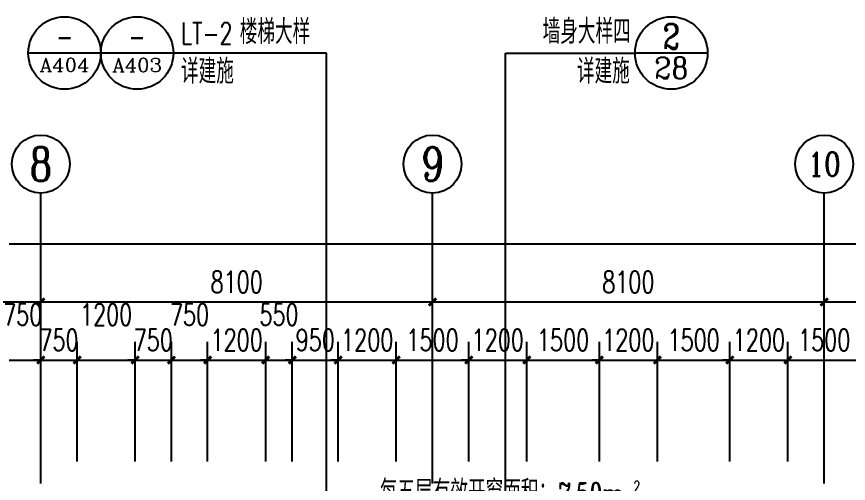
# Model space of a CAD drawing. Extents: x 1738711 to 2346805, y 1189731 to 2516152.
# Drawn here: x 1965085 to 1982285, y 2108659 to 2118307 of the extents above; entities that cross this region are included whole.
import ezdxf
from ezdxf.enums import TextEntityAlignment as Align

# ---------------------------------------------------------------- set-up
doc = ezdxf.new("R2010")
doc.units = 0
doc.header["$LTSCALE"] = 1000
doc.header["$MEASUREMENT"] = 0
for name, color, linetype in [('AXIS', 3, 'Continuous'), ('AXIS_TEXT', 7, 'Continuous'), ('DIM_IDEN', 3, 'Continuous'), ('PUB_DIM', 3, 'Continuous'), ('PUB_TEXT', 7, 'Continuous')]:
    doc.layers.add(name, color=color, linetype=linetype)
doc.styles.add('_TCH_AXIS', font='COMPLEX', dxfattribs={"bigfont": 'GBCBIG'})
doc.styles.add('_TCH_DIM', font='SIMPLEX', dxfattribs={"bigfont": 'GBCBIG'})
doc.styles.add('_TCH_DIM_T3', font='SIMPLEX', dxfattribs={"width": 0.705882, "bigfont": 'GBCBIG'})
doc.styles.add('_TCH_LABEL', font='COMPLEX', dxfattribs={"bigfont": 'GBCBIG'})
doc.styles.add('COMPLEX', font='COMPLEX')
doc.dimstyles.new('_TCH_ARCH&&150', dxfattribs={"dimtxt": 446.25, "dimasz": 150, "dimexe": 375, "dimexo": 450, "dimgap": 189.375, "dimtad": 1, "dimdec": 0, "dimzin": 0, "dimdsep": 46, "dimtxsty": '_TCH_DIM_T3', "dimblk": 'ARCHTICK', "dimcen": 0.09, "dimclrt": 7, "dimazin": 2, "dimtfac": 1, "dimtdec": 0, "dimtix": 1, "dimtmove": 2, "dimatfit": 3, "dimfxl": 1, "dimtolj": 1, "dimtzin": 0, "dimarcsym": 0})

# ---------------------------------------------------------------- blocks, each defined once
blk = doc.blocks.new('_ArchTick')
at = {"color": 0, "linetype": 'ByBlock', "const_width": 0.4}
blk.add_lwpolyline([(-0.5, -0.5), (0.5, 0.5)], dxfattribs=at)
blk = doc.blocks.new('*D3790')
at = {"layer": 'Defpoints', "color": 0, "transparency": 16777216}
for p in [(1965585, 2111209), (1964835, 2108662), (1965585, 2108662)]:
    blk.add_point(p, dxfattribs=at)
at = {"layer": 'PUB_DIM', "color": 0, "lineweight": -2, "transparency": 16777216}
for p, q in [((1964835, 2109112), (1964835, 2111584)), ((1965585, 2109112), (1965585, 2111584)), ((1964835, 2111209), (1965585, 2111209))]:
    blk.add_line(p, q, dxfattribs=at)
at = {"layer": 'PUB_DIM', "color": 0, "lineweight": -2, "transparency": 16777216, "xscale": 150, "yscale": 150, "zscale": 150, "rotation": 180}
blk.add_blockref('_ArchTick', (1964835, 2111209), dxfattribs=at)
at = {"layer": 'PUB_DIM', "color": 0, "lineweight": -2, "transparency": 16777216, "xscale": 150, "yscale": 150, "zscale": 150}
blk.add_blockref('_ArchTick', (1965585, 2111209), dxfattribs=at)
at = {"layer": 'PUB_DIM', "color": 7, "transparency": 16777216, "insert": (1965210, 2112147), "char_height": 446.2, "attachment_point": 5, "style": '_TCH_DIM_T3'}
blk.add_mtext('\\A1;750', dxfattribs=at)
blk = doc.blocks.new('*D3791')
at = {"layer": 'Defpoints', "color": 0, "transparency": 16777216}
for p in [(1966335, 2111209), (1965585, 2108662), (1966335, 2108662)]:
    blk.add_point(p, dxfattribs=at)
at = {"layer": 'PUB_DIM', "color": 0, "lineweight": -2, "transparency": 16777216}
for p, q in [((1965585, 2109112), (1965585, 2111584)), ((1966335, 2109112), (1966335, 2111584)), ((1965585, 2111209), (1965435, 2111209)), ((1965585, 2111209), (1966335, 2111209)), ((1966335, 2111209), (1966485, 2111209))]:
    blk.add_line(p, q, dxfattribs=at)
at = {"layer": 'PUB_DIM', "color": 0, "lineweight": -2, "transparency": 16777216, "xscale": 150, "yscale": 150, "zscale": 150}
blk.add_blockref('_ArchTick', (1965585, 2111209), dxfattribs=at)
at = {"layer": 'PUB_DIM', "color": 0, "lineweight": -2, "transparency": 16777216, "xscale": 150, "yscale": 150, "zscale": 150, "rotation": 180}
blk.add_blockref('_ArchTick', (1966335, 2111209), dxfattribs=at)
at = {"layer": 'PUB_DIM', "color": 7, "transparency": 16777216, "insert": (1965960, 2111622), "char_height": 446.2, "attachment_point": 5, "style": '_TCH_DIM_T3'}
blk.add_mtext('\\A1;750', dxfattribs=at)
blk = doc.blocks.new('*D3792')
at = {"layer": 'Defpoints', "color": 0, "transparency": 16777216}
for p in [(1967535, 2111209), (1966335, 2108662), (1967535, 2108662)]:
    blk.add_point(p, dxfattribs=at)
at = {"layer": 'PUB_DIM', "color": 0, "lineweight": -2, "transparency": 16777216}
for p, q in [((1966335, 2109112), (1966335, 2111584)), ((1967535, 2109112), (1967535, 2111584)), ((1966335, 2111209), (1967535, 2111209))]:
    blk.add_line(p, q, dxfattribs=at)
at = {"layer": 'PUB_DIM', "color": 0, "lineweight": -2, "transparency": 16777216, "xscale": 150, "yscale": 150, "zscale": 150, "rotation": 180}
blk.add_blockref('_ArchTick', (1966335, 2111209), dxfattribs=at)
at = {"layer": 'PUB_DIM', "color": 0, "lineweight": -2, "transparency": 16777216, "xscale": 150, "yscale": 150, "zscale": 150}
blk.add_blockref('_ArchTick', (1967535, 2111209), dxfattribs=at)
at = {"layer": 'PUB_DIM', "color": 7, "transparency": 16777216, "insert": (1966935, 2112147), "char_height": 446.2, "attachment_point": 5, "style": '_TCH_DIM_T3'}
blk.add_mtext('\\A1;1200', dxfattribs=at)
blk = doc.blocks.new('*D3793')
at = {"layer": 'Defpoints', "color": 0, "transparency": 16777216}
for p in [(1968285, 2111209), (1967535, 2108662), (1968285, 2108662)]:
    blk.add_point(p, dxfattribs=at)
at = {"layer": 'PUB_DIM', "color": 0, "lineweight": -2, "transparency": 16777216}
for p, q in [((1967535, 2109112), (1967535, 2111584)), ((1968285, 2109112), (1968285, 2111584)), ((1967535, 2111209), (1967385, 2111209)), ((1967535, 2111209), (1968285, 2111209)), ((1968285, 2111209), (1968435, 2111209))]:
    blk.add_line(p, q, dxfattribs=at)
at = {"layer": 'PUB_DIM', "color": 0, "lineweight": -2, "transparency": 16777216, "xscale": 150, "yscale": 150, "zscale": 150}
blk.add_blockref('_ArchTick', (1967535, 2111209), dxfattribs=at)
at = {"layer": 'PUB_DIM', "color": 0, "lineweight": -2, "transparency": 16777216, "xscale": 150, "yscale": 150, "zscale": 150, "rotation": 180}
blk.add_blockref('_ArchTick', (1968285, 2111209), dxfattribs=at)
at = {"layer": 'PUB_DIM', "color": 7, "transparency": 16777216, "insert": (1967910, 2111622), "char_height": 446.2, "attachment_point": 5, "style": '_TCH_DIM_T3'}
blk.add_mtext('\\A1;750', dxfattribs=at)
blk = doc.blocks.new('*D3794')
at = {"layer": 'Defpoints', "color": 0, "transparency": 16777216}
for p in [(1969035, 2111209), (1968285, 2108662), (1969035, 2108662)]:
    blk.add_point(p, dxfattribs=at)
at = {"layer": 'PUB_DIM', "color": 0, "lineweight": -2, "transparency": 16777216}
for p, q in [((1968285, 2109112), (1968285, 2111584)), ((1969035, 2109112), (1969035, 2111584)), ((1968285, 2111209), (1969035, 2111209))]:
    blk.add_line(p, q, dxfattribs=at)
at = {"layer": 'PUB_DIM', "color": 0, "lineweight": -2, "transparency": 16777216, "xscale": 150, "yscale": 150, "zscale": 150, "rotation": 180}
blk.add_blockref('_ArchTick', (1968285, 2111209), dxfattribs=at)
at = {"layer": 'PUB_DIM', "color": 0, "lineweight": -2, "transparency": 16777216, "xscale": 150, "yscale": 150, "zscale": 150}
blk.add_blockref('_ArchTick', (1969035, 2111209), dxfattribs=at)
at = {"layer": 'PUB_DIM', "color": 7, "transparency": 16777216, "insert": (1968660, 2112147), "char_height": 446.2, "attachment_point": 5, "style": '_TCH_DIM_T3'}
blk.add_mtext('\\A1;750', dxfattribs=at)
blk = doc.blocks.new('*D3795')
at = {"layer": 'Defpoints', "color": 0, "transparency": 16777216}
for p in [(1970235, 2111209), (1969035, 2108662), (1970235, 2108662)]:
    blk.add_point(p, dxfattribs=at)
at = {"layer": 'PUB_DIM', "color": 0, "lineweight": -2, "transparency": 16777216}
for p, q in [((1969035, 2109112), (1969035, 2111584)), ((1970235, 2109112), (1970235, 2111584)), ((1969035, 2111209), (1968885, 2111209)), ((1969035, 2111209), (1970235, 2111209)), ((1970235, 2111209), (1970385, 2111209))]:
    blk.add_line(p, q, dxfattribs=at)
at = {"layer": 'PUB_DIM', "color": 0, "lineweight": -2, "transparency": 16777216, "xscale": 150, "yscale": 150, "zscale": 150}
blk.add_blockref('_ArchTick', (1969035, 2111209), dxfattribs=at)
at = {"layer": 'PUB_DIM', "color": 0, "lineweight": -2, "transparency": 16777216, "xscale": 150, "yscale": 150, "zscale": 150, "rotation": 180}
blk.add_blockref('_ArchTick', (1970235, 2111209), dxfattribs=at)
at = {"layer": 'PUB_DIM', "color": 7, "transparency": 16777216, "insert": (1969635, 2111622), "char_height": 446.2, "attachment_point": 5, "style": '_TCH_DIM_T3'}
blk.add_mtext('\\A1;1200', dxfattribs=at)
blk = doc.blocks.new('*D3796')
at = {"layer": 'Defpoints', "color": 0, "transparency": 16777216}
for p in [(1970785, 2111209), (1970235, 2108662), (1970785, 2108662)]:
    blk.add_point(p, dxfattribs=at)
at = {"layer": 'PUB_DIM', "color": 0, "lineweight": -2, "transparency": 16777216}
for p, q in [((1970235, 2109112), (1970235, 2111584)), ((1970785, 2109112), (1970785, 2111584)), ((1970235, 2111209), (1970785, 2111209))]:
    blk.add_line(p, q, dxfattribs=at)
at = {"layer": 'PUB_DIM', "color": 0, "lineweight": -2, "transparency": 16777216, "xscale": 150, "yscale": 150, "zscale": 150, "rotation": 180}
blk.add_blockref('_ArchTick', (1970235, 2111209), dxfattribs=at)
at = {"layer": 'PUB_DIM', "color": 0, "lineweight": -2, "transparency": 16777216, "xscale": 150, "yscale": 150, "zscale": 150}
blk.add_blockref('_ArchTick', (1970785, 2111209), dxfattribs=at)
at = {"layer": 'PUB_DIM', "color": 7, "transparency": 16777216, "insert": (1970510, 2112147), "char_height": 446.2, "attachment_point": 5, "style": '_TCH_DIM_T3'}
blk.add_mtext('\\A1;550', dxfattribs=at)
blk = doc.blocks.new('*D3797')
at = {"layer": 'Defpoints', "color": 0, "transparency": 16777216}
for p in [(1971735, 2111209), (1970785, 2108662), (1971735, 2108662)]:
    blk.add_point(p, dxfattribs=at)
at = {"layer": 'PUB_DIM', "color": 0, "lineweight": -2, "transparency": 16777216}
for p, q in [((1970785, 2109112), (1970785, 2111584)), ((1971735, 2109112), (1971735, 2111584)), ((1970785, 2111209), (1970635, 2111209)), ((1970785, 2111209), (1971735, 2111209)), ((1971735, 2111209), (1971885, 2111209))]:
    blk.add_line(p, q, dxfattribs=at)
at = {"layer": 'PUB_DIM', "color": 0, "lineweight": -2, "transparency": 16777216, "xscale": 150, "yscale": 150, "zscale": 150}
blk.add_blockref('_ArchTick', (1970785, 2111209), dxfattribs=at)
at = {"layer": 'PUB_DIM', "color": 0, "lineweight": -2, "transparency": 16777216, "xscale": 150, "yscale": 150, "zscale": 150, "rotation": 180}
blk.add_blockref('_ArchTick', (1971735, 2111209), dxfattribs=at)
at = {"layer": 'PUB_DIM', "color": 7, "transparency": 16777216, "insert": (1971260, 2111622), "char_height": 446.2, "attachment_point": 5, "style": '_TCH_DIM_T3'}
blk.add_mtext('\\A1;950', dxfattribs=at)
blk = doc.blocks.new('*D3798')
at = {"layer": 'Defpoints', "color": 0, "transparency": 16777216}
for p in [(1972935, 2111209), (1971735, 2108662), (1972935, 2108662)]:
    blk.add_point(p, dxfattribs=at)
at = {"layer": 'PUB_DIM', "color": 0, "lineweight": -2, "transparency": 16777216}
for p, q in [((1971735, 2109112), (1971735, 2111584)), ((1972935, 2109112), (1972935, 2111584)), ((1971735, 2111209), (1971585, 2111209)), ((1971735, 2111209), (1972935, 2111209)), ((1972935, 2111209), (1973085, 2111209))]:
    blk.add_line(p, q, dxfattribs=at)
at = {"layer": 'PUB_DIM', "color": 0, "lineweight": -2, "transparency": 16777216, "xscale": 150, "yscale": 150, "zscale": 150}
blk.add_blockref('_ArchTick', (1971735, 2111209), dxfattribs=at)
at = {"layer": 'PUB_DIM', "color": 0, "lineweight": -2, "transparency": 16777216, "xscale": 150, "yscale": 150, "zscale": 150, "rotation": 180}
blk.add_blockref('_ArchTick', (1972935, 2111209), dxfattribs=at)
at = {"layer": 'PUB_DIM', "color": 7, "transparency": 16777216, "insert": (1972335, 2111622), "char_height": 446.2, "attachment_point": 5, "style": '_TCH_DIM_T3'}
blk.add_mtext('\\A1;1200', dxfattribs=at)
blk = doc.blocks.new('*D3799')
at = {"layer": 'Defpoints', "color": 0, "transparency": 16777216}
for p in [(1974435, 2111209), (1972935, 2108662), (1974435, 2108662)]:
    blk.add_point(p, dxfattribs=at)
at = {"layer": 'PUB_DIM', "color": 0, "lineweight": -2, "transparency": 16777216}
for p, q in [((1972935, 2109112), (1972935, 2111584)), ((1974435, 2109112), (1974435, 2111584)), ((1972935, 2111209), (1974435, 2111209))]:
    blk.add_line(p, q, dxfattribs=at)
at = {"layer": 'PUB_DIM', "color": 0, "lineweight": -2, "transparency": 16777216, "xscale": 150, "yscale": 150, "zscale": 150, "rotation": 180}
blk.add_blockref('_ArchTick', (1972935, 2111209), dxfattribs=at)
at = {"layer": 'PUB_DIM', "color": 0, "lineweight": -2, "transparency": 16777216, "xscale": 150, "yscale": 150, "zscale": 150}
blk.add_blockref('_ArchTick', (1974435, 2111209), dxfattribs=at)
at = {"layer": 'PUB_DIM', "color": 7, "transparency": 16777216, "insert": (1973685, 2111622), "char_height": 446.2, "attachment_point": 5, "style": '_TCH_DIM_T3'}
blk.add_mtext('\\A1;1500', dxfattribs=at)
blk = doc.blocks.new('*D3800')
at = {"layer": 'Defpoints', "color": 0, "transparency": 16777216}
for p in [(1975635, 2111209), (1974435, 2108662), (1975635, 2108662)]:
    blk.add_point(p, dxfattribs=at)
at = {"layer": 'PUB_DIM', "color": 0, "lineweight": -2, "transparency": 16777216}
for p, q in [((1974435, 2109112), (1974435, 2111584)), ((1975635, 2109112), (1975635, 2111584)), ((1974435, 2111209), (1974285, 2111209)), ((1974435, 2111209), (1975635, 2111209)), ((1975635, 2111209), (1975785, 2111209))]:
    blk.add_line(p, q, dxfattribs=at)
at = {"layer": 'PUB_DIM', "color": 0, "lineweight": -2, "transparency": 16777216, "xscale": 150, "yscale": 150, "zscale": 150}
blk.add_blockref('_ArchTick', (1974435, 2111209), dxfattribs=at)
at = {"layer": 'PUB_DIM', "color": 0, "lineweight": -2, "transparency": 16777216, "xscale": 150, "yscale": 150, "zscale": 150, "rotation": 180}
blk.add_blockref('_ArchTick', (1975635, 2111209), dxfattribs=at)
at = {"layer": 'PUB_DIM', "color": 7, "transparency": 16777216, "insert": (1975035, 2111622), "char_height": 446.2, "attachment_point": 5, "style": '_TCH_DIM_T3'}
blk.add_mtext('\\A1;1200', dxfattribs=at)
blk = doc.blocks.new('*D3801')
at = {"layer": 'Defpoints', "color": 0, "transparency": 16777216}
for p in [(1977135, 2111209), (1975635, 2108662), (1977135, 2108662)]:
    blk.add_point(p, dxfattribs=at)
at = {"layer": 'PUB_DIM', "color": 0, "lineweight": -2, "transparency": 16777216}
for p, q in [((1975635, 2109112), (1975635, 2111584)), ((1977135, 2109112), (1977135, 2111584)), ((1975635, 2111209), (1977135, 2111209))]:
    blk.add_line(p, q, dxfattribs=at)
at = {"layer": 'PUB_DIM', "color": 0, "lineweight": -2, "transparency": 16777216, "xscale": 150, "yscale": 150, "zscale": 150, "rotation": 180}
blk.add_blockref('_ArchTick', (1975635, 2111209), dxfattribs=at)
at = {"layer": 'PUB_DIM', "color": 0, "lineweight": -2, "transparency": 16777216, "xscale": 150, "yscale": 150, "zscale": 150}
blk.add_blockref('_ArchTick', (1977135, 2111209), dxfattribs=at)
at = {"layer": 'PUB_DIM', "color": 7, "transparency": 16777216, "insert": (1976385, 2111622), "char_height": 446.2, "attachment_point": 5, "style": '_TCH_DIM_T3'}
blk.add_mtext('\\A1;1500', dxfattribs=at)
blk = doc.blocks.new('*D3802')
at = {"layer": 'Defpoints', "color": 0, "transparency": 16777216}
for p in [(1978335, 2111209), (1977135, 2108662), (1978335, 2108662)]:
    blk.add_point(p, dxfattribs=at)
at = {"layer": 'PUB_DIM', "color": 0, "lineweight": -2, "transparency": 16777216}
for p, q in [((1977135, 2109112), (1977135, 2111584)), ((1978335, 2109112), (1978335, 2111584)), ((1977135, 2111209), (1976985, 2111209)), ((1977135, 2111209), (1978335, 2111209)), ((1978335, 2111209), (1978485, 2111209))]:
    blk.add_line(p, q, dxfattribs=at)
at = {"layer": 'PUB_DIM', "color": 0, "lineweight": -2, "transparency": 16777216, "xscale": 150, "yscale": 150, "zscale": 150}
blk.add_blockref('_ArchTick', (1977135, 2111209), dxfattribs=at)
at = {"layer": 'PUB_DIM', "color": 0, "lineweight": -2, "transparency": 16777216, "xscale": 150, "yscale": 150, "zscale": 150, "rotation": 180}
blk.add_blockref('_ArchTick', (1978335, 2111209), dxfattribs=at)
at = {"layer": 'PUB_DIM', "color": 7, "transparency": 16777216, "insert": (1977735, 2111622), "char_height": 446.2, "attachment_point": 5, "style": '_TCH_DIM_T3'}
blk.add_mtext('\\A1;1200', dxfattribs=at)
blk = doc.blocks.new('*D3803')
at = {"layer": 'Defpoints', "color": 0, "transparency": 16777216}
for p in [(1979835, 2111209), (1978335, 2108662), (1979835, 2108662)]:
    blk.add_point(p, dxfattribs=at)
at = {"layer": 'PUB_DIM', "color": 0, "lineweight": -2, "transparency": 16777216}
for p, q in [((1978335, 2109112), (1978335, 2111584)), ((1979835, 2109112), (1979835, 2111584)), ((1978335, 2111209), (1979835, 2111209))]:
    blk.add_line(p, q, dxfattribs=at)
at = {"layer": 'PUB_DIM', "color": 0, "lineweight": -2, "transparency": 16777216, "xscale": 150, "yscale": 150, "zscale": 150, "rotation": 180}
blk.add_blockref('_ArchTick', (1978335, 2111209), dxfattribs=at)
at = {"layer": 'PUB_DIM', "color": 0, "lineweight": -2, "transparency": 16777216, "xscale": 150, "yscale": 150, "zscale": 150}
blk.add_blockref('_ArchTick', (1979835, 2111209), dxfattribs=at)
at = {"layer": 'PUB_DIM', "color": 7, "transparency": 16777216, "insert": (1979085, 2111622), "char_height": 446.2, "attachment_point": 5, "style": '_TCH_DIM_T3'}
blk.add_mtext('\\A1;1500', dxfattribs=at)
blk = doc.blocks.new('*D3804')
at = {"layer": 'Defpoints', "color": 0, "transparency": 16777216}
for p in [(1981035, 2111209), (1979835, 2108662), (1981035, 2108662)]:
    blk.add_point(p, dxfattribs=at)
at = {"layer": 'PUB_DIM', "color": 0, "lineweight": -2, "transparency": 16777216}
for p, q in [((1979835, 2109112), (1979835, 2111584)), ((1981035, 2109112), (1981035, 2111584)), ((1979835, 2111209), (1979685, 2111209)), ((1979835, 2111209), (1981035, 2111209)), ((1981035, 2111209), (1981185, 2111209))]:
    blk.add_line(p, q, dxfattribs=at)
at = {"layer": 'PUB_DIM', "color": 0, "lineweight": -2, "transparency": 16777216, "xscale": 150, "yscale": 150, "zscale": 150}
blk.add_blockref('_ArchTick', (1979835, 2111209), dxfattribs=at)
at = {"layer": 'PUB_DIM', "color": 0, "lineweight": -2, "transparency": 16777216, "xscale": 150, "yscale": 150, "zscale": 150, "rotation": 180}
blk.add_blockref('_ArchTick', (1981035, 2111209), dxfattribs=at)
at = {"layer": 'PUB_DIM', "color": 7, "transparency": 16777216, "insert": (1980435, 2111622), "char_height": 446.2, "attachment_point": 5, "style": '_TCH_DIM_T3'}
blk.add_mtext('\\A1;1200', dxfattribs=at)
blk = doc.blocks.new('*D3805')
at = {"layer": 'Defpoints', "color": 0, "transparency": 16777216}
for p in [(1982535, 2111209), (1981035, 2108662), (1982535, 2108662)]:
    blk.add_point(p, dxfattribs=at)
at = {"layer": 'PUB_DIM', "color": 0, "lineweight": -2, "transparency": 16777216}
for p, q in [((1981035, 2109112), (1981035, 2111584)), ((1982535, 2109112), (1982535, 2111584)), ((1981035, 2111209), (1982535, 2111209))]:
    blk.add_line(p, q, dxfattribs=at)
at = {"layer": 'PUB_DIM', "color": 0, "lineweight": -2, "transparency": 16777216, "xscale": 150, "yscale": 150, "zscale": 150, "rotation": 180}
blk.add_blockref('_ArchTick', (1981035, 2111209), dxfattribs=at)
at = {"layer": 'PUB_DIM', "color": 0, "lineweight": -2, "transparency": 16777216, "xscale": 150, "yscale": 150, "zscale": 150}
blk.add_blockref('_ArchTick', (1982535, 2111209), dxfattribs=at)
at = {"layer": 'PUB_DIM', "color": 7, "transparency": 16777216, "insert": (1981785, 2111622), "char_height": 446.2, "attachment_point": 5, "style": '_TCH_DIM_T3'}
blk.add_mtext('\\A1;1500', dxfattribs=at)
blk = doc.blocks.new('*D3816')
at = {"layer": 'AXIS', "color": 0, "lineweight": -2, "transparency": 16777216}
for p, q in [((1957485, 2109109), (1957485, 2112784)), ((1965585, 2109109), (1965585, 2112784)), ((1957485, 2112409), (1965585, 2112409))]:
    blk.add_line(p, q, dxfattribs=at)
at = {"layer": 'Defpoints', "color": 0, "transparency": 16777216}
for p in [(1965585, 2112409), (1957485, 2108659), (1965585, 2108659)]:
    blk.add_point(p, dxfattribs=at)
at = {"layer": 'AXIS', "color": 0, "lineweight": -2, "transparency": 16777216, "xscale": 150, "yscale": 150, "zscale": 150, "rotation": 180}
blk.add_blockref('_ArchTick', (1957485, 2112409), dxfattribs=at)
at = {"layer": 'AXIS', "color": 0, "lineweight": -2, "transparency": 16777216, "xscale": 150, "yscale": 150, "zscale": 150}
blk.add_blockref('_ArchTick', (1965585, 2112409), dxfattribs=at)
at = {"layer": 'AXIS', "color": 7, "transparency": 16777216, "insert": (1961535, 2112822), "char_height": 446.2, "attachment_point": 5, "style": '_TCH_DIM_T3'}
blk.add_mtext('\\A1;8100', dxfattribs=at)
blk = doc.blocks.new('*D3817')
at = {"layer": 'AXIS', "color": 0, "lineweight": -2, "transparency": 16777216}
for p, q in [((1965585, 2109109), (1965585, 2112784)), ((1973685, 2109109), (1973685, 2112784)), ((1965585, 2112409), (1973685, 2112409))]:
    blk.add_line(p, q, dxfattribs=at)
at = {"layer": 'Defpoints', "color": 0, "transparency": 16777216}
for p in [(1973685, 2112409), (1965585, 2108659), (1973685, 2108659)]:
    blk.add_point(p, dxfattribs=at)
at = {"layer": 'AXIS', "color": 0, "lineweight": -2, "transparency": 16777216, "xscale": 150, "yscale": 150, "zscale": 150, "rotation": 180}
blk.add_blockref('_ArchTick', (1965585, 2112409), dxfattribs=at)
at = {"layer": 'AXIS', "color": 0, "lineweight": -2, "transparency": 16777216, "xscale": 150, "yscale": 150, "zscale": 150}
blk.add_blockref('_ArchTick', (1973685, 2112409), dxfattribs=at)
at = {"layer": 'AXIS', "color": 7, "transparency": 16777216, "insert": (1969635, 2112822), "char_height": 446.2, "attachment_point": 5, "style": '_TCH_DIM_T3'}
blk.add_mtext('\\A1;8100', dxfattribs=at)
blk = doc.blocks.new('*D3818')
at = {"layer": 'AXIS', "color": 0, "lineweight": -2, "transparency": 16777216}
for p, q in [((1973685, 2109109), (1973685, 2112784)), ((1981785, 2109109), (1981785, 2112784)), ((1973685, 2112409), (1981785, 2112409))]:
    blk.add_line(p, q, dxfattribs=at)
at = {"layer": 'Defpoints', "color": 0, "transparency": 16777216}
for p in [(1981785, 2112409), (1973685, 2108659), (1981785, 2108659)]:
    blk.add_point(p, dxfattribs=at)
at = {"layer": 'AXIS', "color": 0, "lineweight": -2, "transparency": 16777216, "xscale": 150, "yscale": 150, "zscale": 150, "rotation": 180}
blk.add_blockref('_ArchTick', (1973685, 2112409), dxfattribs=at)
at = {"layer": 'AXIS', "color": 0, "lineweight": -2, "transparency": 16777216, "xscale": 150, "yscale": 150, "zscale": 150}
blk.add_blockref('_ArchTick', (1981785, 2112409), dxfattribs=at)
at = {"layer": 'AXIS', "color": 7, "transparency": 16777216, "insert": (1977735, 2112822), "char_height": 446.2, "attachment_point": 5, "style": '_TCH_DIM_T3'}
blk.add_mtext('\\A1;8100', dxfattribs=at)
blk = doc.blocks.new('*D3819')
at = {"layer": 'AXIS', "color": 0, "lineweight": -2, "transparency": 16777216}
for p, q in [((1981785, 2109109), (1981785, 2112784)), ((1989885, 2109109), (1989885, 2112784)), ((1981785, 2112409), (1989885, 2112409))]:
    blk.add_line(p, q, dxfattribs=at)
at = {"layer": 'Defpoints', "color": 0, "transparency": 16777216}
for p in [(1989885, 2112409), (1981785, 2108659), (1989885, 2108659)]:
    blk.add_point(p, dxfattribs=at)
at = {"layer": 'AXIS', "color": 0, "lineweight": -2, "transparency": 16777216, "xscale": 150, "yscale": 150, "zscale": 150, "rotation": 180}
blk.add_blockref('_ArchTick', (1981785, 2112409), dxfattribs=at)
at = {"layer": 'AXIS', "color": 0, "lineweight": -2, "transparency": 16777216, "xscale": 150, "yscale": 150, "zscale": 150}
blk.add_blockref('_ArchTick', (1989885, 2112409), dxfattribs=at)
at = {"layer": 'AXIS', "color": 7, "transparency": 16777216, "insert": (1985835, 2112822), "char_height": 446.2, "attachment_point": 5, "style": '_TCH_DIM_T3'}
blk.add_mtext('\\A1;8100', dxfattribs=at)
blk = doc.blocks.new('*D3820')
at = {"layer": 'AXIS', "color": 0, "lineweight": -2, "transparency": 16777216}
for p, q in [((1932685, 2109112), (1932685, 2113984)), ((1990385, 2109112), (1990385, 2113984)), ((1932685, 2113609), (1990385, 2113609))]:
    blk.add_line(p, q, dxfattribs=at)
at = {"layer": 'Defpoints', "color": 0, "transparency": 16777216}
for p in [(1990385, 2113609), (1932685, 2108662), (1990385, 2108662)]:
    blk.add_point(p, dxfattribs=at)
at = {"layer": 'AXIS', "color": 0, "lineweight": -2, "transparency": 16777216, "xscale": 150, "yscale": 150, "zscale": 150, "rotation": 180}
blk.add_blockref('_ArchTick', (1932685, 2113609), dxfattribs=at)
at = {"layer": 'AXIS', "color": 0, "lineweight": -2, "transparency": 16777216, "xscale": 150, "yscale": 150, "zscale": 150}
blk.add_blockref('_ArchTick', (1990385, 2113609), dxfattribs=at)
at = {"layer": 'AXIS', "color": 7, "transparency": 16777216, "insert": (1961535, 2114022), "char_height": 446.2, "attachment_point": 5, "style": '_TCH_DIM_T3'}
blk.add_mtext('\\A1;57700', dxfattribs=at)
blk = doc.blocks.new('_AXISO')
blk.add_circle((0, 0), 0.5)
at = {"layer": 'AXIS_TEXT', "style": 'COMPLEX', "width": 1.041667}
blk.add_attdef('A', text='', height=0.56, dxfattribs=at).set_placement((-0.25, -0.28), (0.25, -0.28), align=Align.FIT)

msp = doc.modelspace()

# ---------------------------------------------------------------- linework, layer by layer
at = {"layer": 'AXIS'}
for p, q in [((1965584.6, 2108659.1), (1965584.6, 2114659.1)), ((1973684.6, 2108659.1), (1973684.6, 2114659.1)), ((1981784.6, 2108659.1), (1981784.6, 2114659.1))]:
    msp.add_line(p, q, dxfattribs=at)
at = {"layer": 'DIM_IDEN'}
for p, q in [((1966825.6, 2117555.3), (1965325.6, 2117555.3)), ((1968325.6, 2117555.3), (1966825.6, 2117555.3)), ((1971493.9, 2117555.3), (1968325.6, 2117555.3)), ((1971493.9, 2105378.7), (1971493.9, 2117555.3)), ((1975196.2, 2117555.3), (1977873, 2117555.3)), ((1975196.2, 2106059.3), (1975196.2, 2117555.3)), ((1979373, 2117555.3), (1977873, 2117555.3))]:
    msp.add_line(p, q, dxfattribs=at)
for centre in [(1966075.6, 2117555.3), (1967575.6, 2117555.3), (1978623, 2117555.3)]:
    msp.add_circle(centre, 750, dxfattribs=at)

# ---------------------------------------------------------------- block references
at = {"layer": 'AXIS'}
ref = msp.add_blockref('_AXISO', (1965584.6, 2115259.1), dxfattribs=dict(at, xscale=1200, yscale=1200, zscale=1200))
ref.add_attrib('A', '8', dxfattribs={"layer": 'AXIS_TEXT', "ltscale": 0.5, "height": 698.9, "style": '_TCH_AXIS'}).set_placement((1965351.7, 2114909.6), (1965817.6, 2114909.6), align=Align.FIT)
ref = msp.add_blockref('_AXISO', (1973684.6, 2115259.1), dxfattribs=dict(at, xscale=1200, yscale=1200, zscale=1200))
ref.add_attrib('A', '9', dxfattribs={"layer": 'AXIS_TEXT', "ltscale": 0.5, "height": 698.9, "style": '_TCH_AXIS'}).set_placement((1973451.7, 2114909.6), (1973917.6, 2114909.6), align=Align.FIT)
ref = msp.add_blockref('_AXISO', (1981784.6, 2115259.1), dxfattribs=dict(at, xscale=1200, yscale=1200, zscale=1200))
ref.add_attrib('A', '10', dxfattribs={"layer": 'AXIS_TEXT', "ltscale": 0.5, "height": 492.67, "style": '_TCH_AXIS'}).set_placement((1981444.5, 2115012.8), (1982124.8, 2115012.8), align=Align.FIT)

# ---------------------------------------------------------------- texts
at = {"layer": 'PUB_TEXT', "color": 7, "width": 0.705882}
for s, height, style, p in [('LT-2', 446.25, '_TCH_DIM', (1968483.1, 2117740.7)), ('7.50m', 446.25, '_TCH_LABEL', (1976281.6, 2108222.5)), ('2', 223.1, '_TCH_LABEL', (1977841.6, 2108485))]:
    msp.add_text(s, height=height, dxfattribs=dict(at, style=style)).set_placement(p)
at = {"layer": 'PUB_TEXT', "color": 7}
for s, style, p in [('楼梯大样', '_TCH_DIM', (1969698.1, 2117740.7)), ('墙身大样四', '_TCH_DIM', (1975961.8, 2117746.3)), ('详建施', '_TCH_DIM', (1968483.1, 2116923.1)), ('详建施', '_TCH_DIM', (1976671.1, 2116923.1)), ('每五层有效开窗面积：', '_TCH_LABEL', (1972595.4, 2108222.5))]:
    msp.add_text(s, height=506.38, dxfattribs=dict(at, style=style)).set_placement(p)
at = {"layer": 'PUB_TEXT', "color": 7, "style": '_TCH_LABEL'}
for s, height, p, p2 in [('2', 522, (1978449, 2117638.3), (1978797, 2117638.3)), ('A404', 277.98, (1965559.4, 2117170.9), (1966591.8, 2117170.9)), ('A403', 283.33, (1967062.9, 2117166.3), (1968088.3, 2117166.3)), ('28', 439.31, (1978267.4, 2117027.6), (1978978.7, 2117027.6))]:
    msp.add_text(s, height=height, dxfattribs=at).set_placement(p, p2, align=Align.FIT)
at = {"layer": 'PUB_TEXT', "color": 7, "style": '_TCH_LABEL', "width": 0.777778}
for p, p2 in [((1965901.6, 2117638.3), (1966249.6, 2117638.3)), ((1967401.6, 2117638.3), (1967749.6, 2117638.3))]:
    msp.add_text('-', height=522, dxfattribs=at).set_placement(p, p2, align=Align.FIT)

# ---------------------------------------------------------------- dimensions: what is measured, and where the dimension line sits
at = {"layer": 'AXIS'}
for p1, p2, distance, picture, middle in [((1932684.6, 2108661.8), (1990384.6, 2108661.8), 4947.3, '*D3820', (1961534.6, 2114021.6)), ((1957484.6, 2108659.1), (1965584.6, 2108659.1), 3750, '*D3816', (1961534.6, 2112821.6)), ((1965584.6, 2108659.1), (1973684.6, 2108659.1), 3750, '*D3817', (1969634.6, 2112821.6)), ((1973684.6, 2108659.1), (1981784.6, 2108659.1), 3750, '*D3818', (1977734.6, 2112821.6)), ((1981784.6, 2108659.1), (1989884.6, 2108659.1), 3750, '*D3819', (1985834.6, 2112821.6))]:
    dim = msp.add_aligned_dim(p1=p1, p2=p2, distance=distance, dimstyle='_TCH_ARCH&&150', dxfattribs=at)
    dim.commit()
    dim.dimension.update_dxf_attribs({"geometry": picture, "text_midpoint": middle})
at = {"layer": 'PUB_DIM'}
for base, p1, p2, picture, middle in [((1965584.6, 2111209.1), (1964834.6, 2108661.8), (1965584.6, 2108661.8), '*D3790', (1965209.6, 2112146.6)), ((1967534.6, 2111209.1), (1966334.6, 2108661.8), (1967534.6, 2108661.8), '*D3792', (1966934.6, 2112146.6)), ((1969034.6, 2111209.1), (1968284.6, 2108661.8), (1969034.6, 2108661.8), '*D3794', (1968659.6, 2112146.6)), ((1970784.6, 2111209.1), (1970234.6, 2108661.8), (1970784.6, 2108661.8), '*D3796', (1970509.6, 2112146.6))]:
    dim = msp.add_linear_dim(base=base, p1=p1, p2=p2, angle=0, dimstyle='_TCH_ARCH&&150', dxfattribs=at)
    dim.commit()
    dim.dimension.update_dxf_attribs({"geometry": picture, "text_midpoint": middle, "dimtype": 129})
for p1, p2, picture, middle in [((1965584.6, 2108661.8), (1966334.6, 2108661.8), '*D3791', (1965959.6, 2111621.6)), ((1967534.6, 2108661.8), (1968284.6, 2108661.8), '*D3793', (1967909.6, 2111621.6)), ((1969034.6, 2108661.8), (1970234.6, 2108661.8), '*D3795', (1969634.6, 2111621.6)), ((1970784.6, 2108661.8), (1971734.6, 2108661.8), '*D3797', (1971259.6, 2111621.6)), ((1971734.6, 2108661.8), (1972934.6, 2108661.8), '*D3798', (1972334.6, 2111621.6)), ((1972934.6, 2108661.8), (1974434.6, 2108661.8), '*D3799', (1973684.6, 2111621.6)), ((1974434.6, 2108661.8), (1975634.6, 2108661.8), '*D3800', (1975034.6, 2111621.6)), ((1975634.6, 2108661.8), (1977134.6, 2108661.8), '*D3801', (1976384.6, 2111621.6)), ((1977134.6, 2108661.8), (1978334.6, 2108661.8), '*D3802', (1977734.6, 2111621.6)), ((1978334.6, 2108661.8), (1979834.6, 2108661.8), '*D3803', (1979084.6, 2111621.6)), ((1979834.6, 2108661.8), (1981034.6, 2108661.8), '*D3804', (1980434.6, 2111621.6)), ((1981034.6, 2108661.8), (1982534.6, 2108661.8), '*D3805', (1981784.6, 2111621.6))]:
    dim = msp.add_aligned_dim(p1=p1, p2=p2, distance=2547.3, dimstyle='_TCH_ARCH&&150', dxfattribs=at)
    dim.commit()
    dim.dimension.update_dxf_attribs({"geometry": picture, "text_midpoint": middle})

doc.saveas('drawing.dxf')
